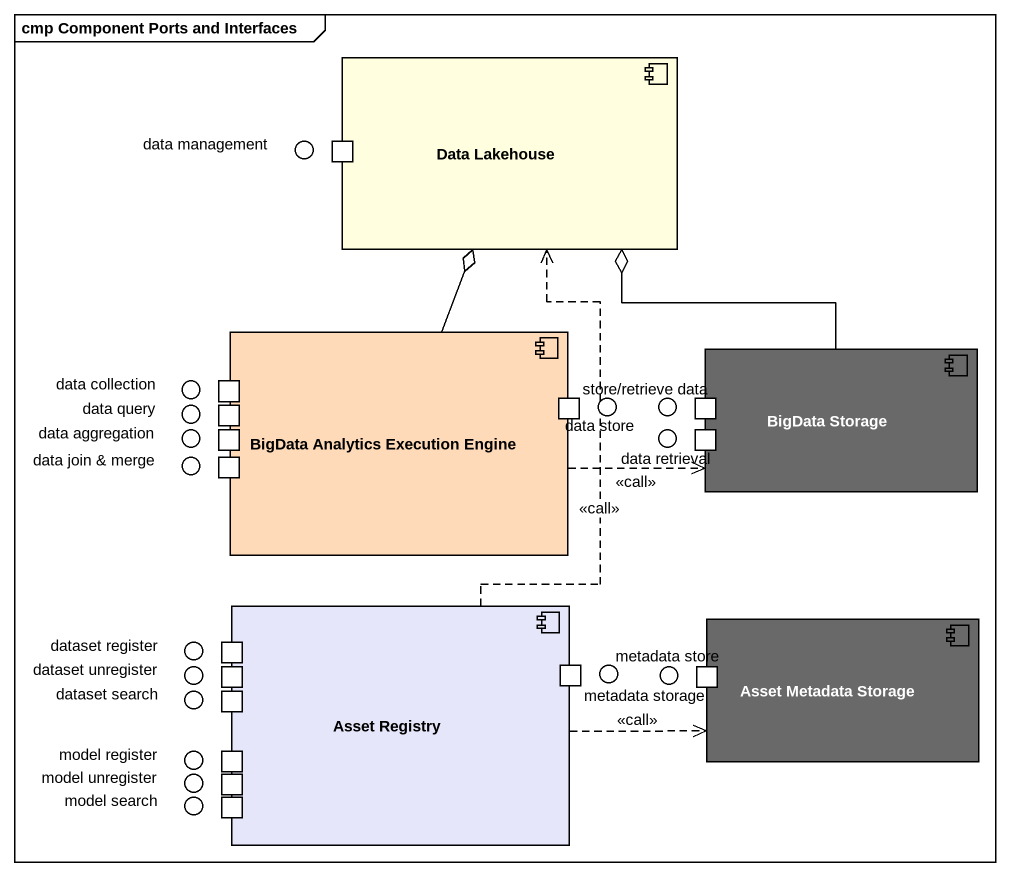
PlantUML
@startuml
mainframe cmp Component Ports and Interfaces
component "Data Lakehouse" as Data_Lakehouse #FFFFE0 {
  port " " as port1
}
() "data management" as data_management
() "data collection" as data_collection
component "BigData Analytics Execution Engine" as BigData_Analytics_Execution #FFDAB9 {
  port " " as port2
  port " " as port3
  port " " as port4
  port " " as port5
  port "store/retrieve data" as store_retrieve_data
}
component "BigData Storage" as BigData_Storage #696969 {
  port " " as port6
  port " " as port7
}
() "data query" as data_query
() "data aggregation" as data_aggregation
() "data join & merge" as data_join_merge
() " " as lollipop1
() "data store" as data_store
() "data retrieval" as data_retrieval
() "dataset register" as dataset_register
component "Asset Registry" as Asset_Registry #E6E6FA {
  port " " as port8
  port " " as port9
  port " " as port10
  port "metadata storage" as metadata_storage
  port " " as port12
  port " " as port13
  port " " as port14
}
component "Asset Metadata Storage" as Asset_Metadata_Storage #696969 {
  port " " as port11
}
() "dataset search" as dataset_search
() "dataset unregister" as dataset_unregister
() " " as lollipop2
() "metadata store" as metadata_store
() "model register" as model_register
() "model unregister" as model_unregister
() "model search" as model_search
BigData_Analytics_Execution -up-o Data_Lakehouse
BigData_Analytics_Execution .right.> BigData_Storage : <<call>>
BigData_Storage -up-o Data_Lakehouse
Asset_Registry .up.> Data_Lakehouse : <<call>>
Asset_Registry .right.> Asset_Metadata_Storage : <<call>>
@enduml
